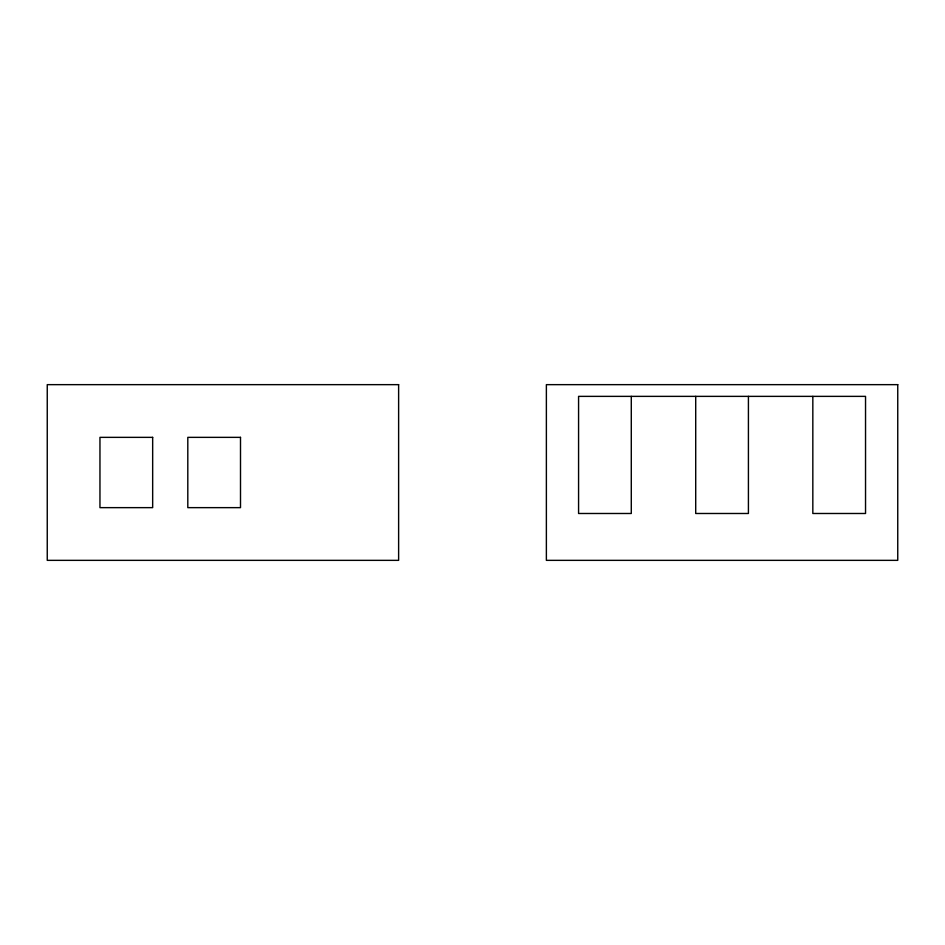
<?xml version="1.0" encoding="UTF-8"?>
<svg xmlns="http://www.w3.org/2000/svg" width="945" height="945" viewBox="0 0 945 945"><rect width="100%" height="100%" fill="white"/><g stroke="black" fill="none" stroke-linecap="round" stroke-linejoin="round"><path stroke-width="1.42" d="M812.83 396.368L812.83 513.489L865.537 513.489L865.537 396.368L578.576 396.368L578.576 513.489L631.284 513.489L631.284 396.368M748.416 396.368L748.416 513.489L695.709 513.489L695.709 396.368M398.625 384.65L47.25 384.65L47.25 560.35L398.625 560.35L398.625 384.65M897.75 384.65L546.375 384.65L546.375 560.35L897.75 560.35L897.75 384.65M152.665 437.358L99.957 437.358L99.957 507.642L152.665 507.642L152.665 437.358M240.502 437.358L187.807 437.358L187.807 507.642L240.502 507.642L240.502 437.358"/></g></svg>
